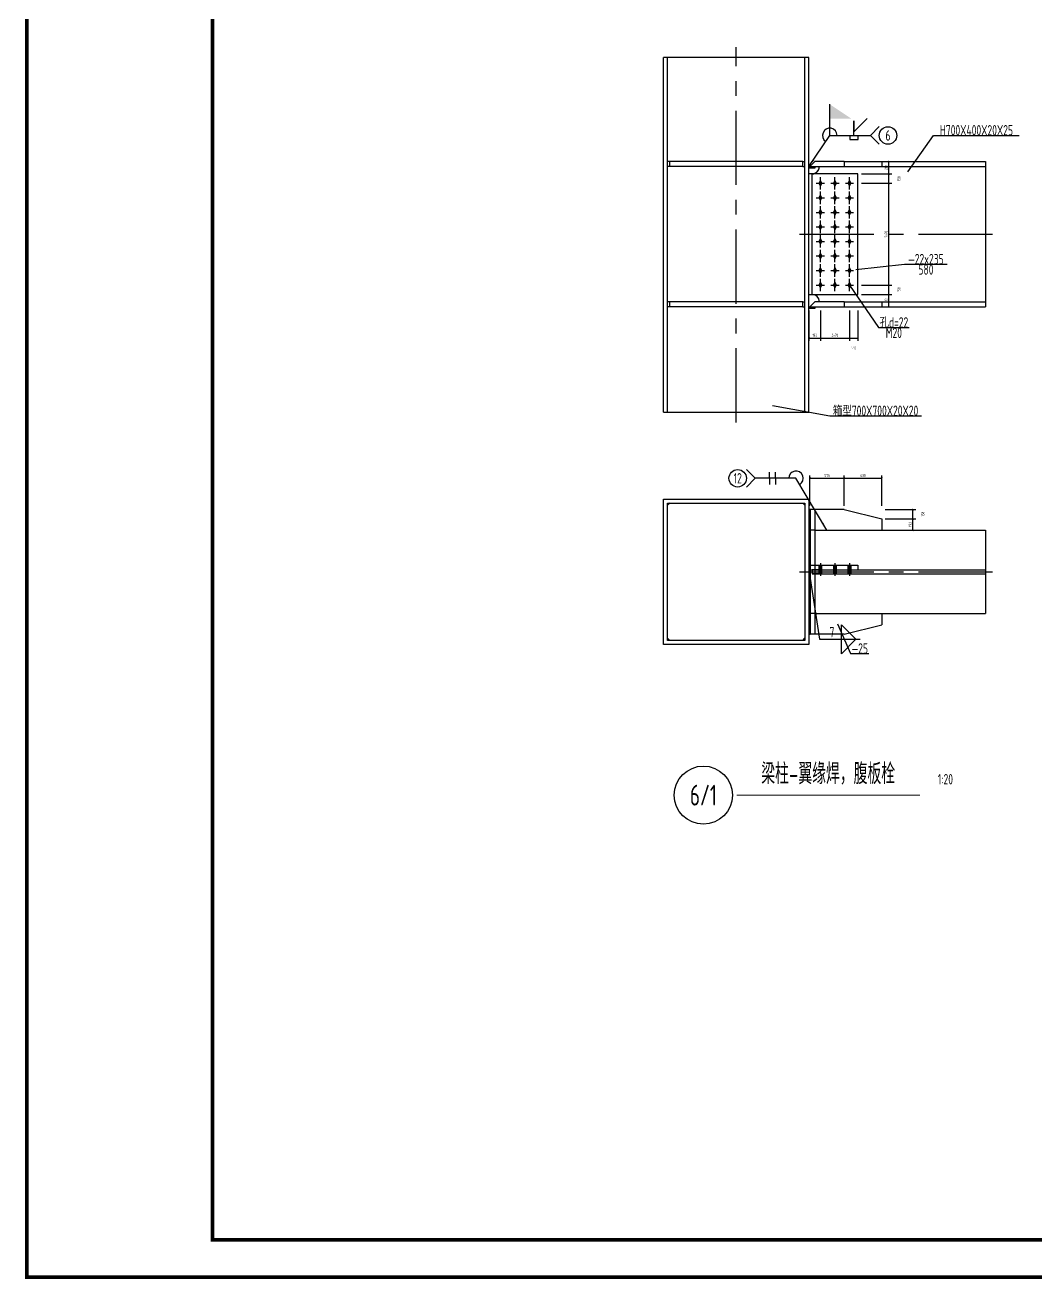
# Model space of a CAD drawing. Extents: x 31132 to 885236, y 345273 to 1212165.
# Drawn here: x 226388 to 243413, y 456801 to 477922 of the extents above; entities that cross this region are included whole.
import ezdxf
from ezdxf.enums import TextEntityAlignment as Align

# ---------------------------------------------------------------- set-up
doc = ezdxf.new("R2010")
doc.units = 0
doc.header["$LTSCALE"] = 1000
for name, pattern in [('CENTER', [2, 1.25, -0.25, 0.25, -0.25]), ('StContinue2d', [0]), ('StDish2d', [60, 30, -30])]:
    doc.linetypes.add(name, pattern=pattern)
doc.layers.get('0').update_dxf_attribs({"linetype": 'CONTINUOUS'})
doc.layers.get('Defpoints').update_dxf_attribs({"linetype": 'CONTINUOUS'})
for name, color, linetype in [('AXIS', 253, 'CENTER'), ('COLUMN', 6, 'CONTINUOUS'), ('DIM', 3, 'CONTINUOUS'), ('TEXT', 7, 'CONTINUOUS'), ('TK', 4, 'CONTINUOUS')]:
    doc.layers.add(name, color=color, linetype=linetype)
for name, color, linetype, true_color in [('Beam', 131, 'StContinue2d', 0xaaffff), ('Bolt', 7, 'StContinue2d', 0xff3f3f), ('Hide', 3, 'StDish2d', 0x00ff00), ('PlateJoint', 7, 'StContinue2d', 0x6868ff), ('PlatePl', 7, 'StContinue2d', 0x848484), ('PlateStiff', 103, 'StContinue2d', 0x7ebd8d)]:
    doc.layers.add(name, color=color, linetype=linetype, true_color=true_color)
doc.styles.add('StTextStyle', font='yjkeng.shx', dxfattribs={"width": 0.7, "height": 250, "bigfont": 'yjkchn.shx'})
doc.styles.add('StTextStyleDim', font='yjkeng.shx', dxfattribs={"width": 0.7, "height": 50, "bigfont": 'yjkchn.shx'})
doc.dimstyles.new('StDimStyle', dxfattribs={"dimscale": 100, "dimtxt": 2.5, "dimasz": 1, "dimexe": 2.5, "dimexo": 3, "dimgap": 1, "dimtad": 1, "dimdec": 0, "dimzin": 0, "dimdsep": 46, "dimtxsty": 'StTextStyleDim', "dimblk": 'ARCHTICK', "dimblk1": 'ARCHTICK', "dimblk2": 'ARCHTICK', "dimcen": 0.09, "dimadec": 0, "dimazin": 0, "dimtfac": 1, "dimtdec": 4, "dimtix": 1, "dimtmove": 2, "dimatfit": 3, "dimfxl": 1, "dimtolj": 1, "dimtzin": 0, "dimarcsym": 2})

# ---------------------------------------------------------------- blocks, each defined once
blk = doc.blocks.new('_ArchTick')
at = {"color": 0, "linetype": 'ByBlock', "const_width": 0.5}
blk.add_lwpolyline([(-0.7, -0.7), (0.7, 0.7)], dxfattribs=at)
blk = doc.blocks.new('*D2397')
at = {"layer": 'Defpoints', "color": 0, "transparency": 16777216}
for p in [(239591, 473175), (239783, 473175), (239783, 472650)]:
    blk.add_point(p, dxfattribs=at)
at = {"layer": 'DIM', "color": 0, "lineweight": -2, "transparency": 16777216}
for p, q in [((239591, 473115), (239591, 472600)), ((239783, 473115), (239783, 472600)), ((239591, 472650), (239783, 472650))]:
    blk.add_line(p, q, dxfattribs=at)
at = {"layer": 'DIM', "color": 0, "lineweight": -2, "transparency": 16777216, "xscale": 20, "yscale": 20, "zscale": 20, "rotation": 180}
blk.add_blockref('_ArchTick', (239591, 472650), dxfattribs=at)
at = {"layer": 'DIM', "color": 0, "lineweight": -2, "transparency": 16777216, "xscale": 20, "yscale": 20, "zscale": 20}
blk.add_blockref('_ArchTick', (239783, 472650), dxfattribs=at)
at = {"layer": 'DIM', "color": 0, "transparency": 16777216, "insert": (239687, 472697), "char_height": 50, "attachment_point": 5, "style": 'StTextStyleDim'}
blk.add_mtext('\\A1;193', dxfattribs=at)
blk = doc.blocks.new('*D2398')
at = {"layer": 'Defpoints', "color": 0, "transparency": 16777216}
for p in [(239783, 473175), (240273, 473175), (240273, 472650)]:
    blk.add_point(p, dxfattribs=at)
at = {"layer": 'DIM', "color": 0, "lineweight": -2, "transparency": 16777216}
for p, q in [((239783, 473115), (239783, 472600)), ((240273, 473115), (240273, 472600)), ((239783, 472650), (240273, 472650))]:
    blk.add_line(p, q, dxfattribs=at)
at = {"layer": 'DIM', "color": 0, "lineweight": -2, "transparency": 16777216, "xscale": 20, "yscale": 20, "zscale": 20, "rotation": 180}
blk.add_blockref('_ArchTick', (239783, 472650), dxfattribs=at)
at = {"layer": 'DIM', "color": 0, "lineweight": -2, "transparency": 16777216, "xscale": 20, "yscale": 20, "zscale": 20}
blk.add_blockref('_ArchTick', (240273, 472650), dxfattribs=at)
at = {"layer": 'DIM', "color": 0, "transparency": 16777216, "insert": (240028, 472697), "char_height": 50, "attachment_point": 5, "style": 'StTextStyleDim'}
blk.add_mtext('\\A1;2×70', dxfattribs=at)
blk = doc.blocks.new('*D2399')
at = {"layer": 'Defpoints', "color": 0, "transparency": 16777216}
for p in [(240273, 473175), (240413, 473175), (240413, 472650)]:
    blk.add_point(p, dxfattribs=at)
at = {"layer": 'DIM', "color": 0, "lineweight": -2, "transparency": 16777216}
for p, q in [((240273, 473115), (240273, 472600)), ((240413, 473115), (240413, 472600)), ((240273, 472650), (240413, 472650))]:
    blk.add_line(p, q, dxfattribs=at)
at = {"layer": 'DIM', "color": 0, "lineweight": -2, "transparency": 16777216, "xscale": 20, "yscale": 20, "zscale": 20, "rotation": 180}
blk.add_blockref('_ArchTick', (240273, 472650), dxfattribs=at)
at = {"layer": 'DIM', "color": 0, "lineweight": -2, "transparency": 16777216, "xscale": 20, "yscale": 20, "zscale": 20}
blk.add_blockref('_ArchTick', (240413, 472650), dxfattribs=at)
at = {"layer": 'DIM', "color": 0, "transparency": 16777216, "insert": (240343, 472483), "char_height": 50, "attachment_point": 5, "style": 'StTextStyleDim'}
blk.add_mtext('\\A1;140', dxfattribs=at)
blk = doc.blocks.new('*D2400')
at = {"layer": 'Defpoints', "color": 0, "transparency": 16777216}
for p in [(240413, 473385), (240938, 473385), (240413, 473175)]:
    blk.add_point(p, dxfattribs=at)
at = {"layer": 'DIM', "color": 0, "lineweight": -2, "transparency": 16777216}
for p, q in [((240473, 473385), (240988, 473385)), ((240938, 473175), (240938, 473385)), ((240473, 473175), (240988, 473175))]:
    blk.add_line(p, q, dxfattribs=at)
at = {"layer": 'DIM', "color": 0, "lineweight": -2, "transparency": 16777216, "xscale": 20, "yscale": 20, "zscale": 20}
for p, rotation in [((240938, 473385), 90), ((240938, 473175), 270)]:
    blk.add_blockref('_ArchTick', p, dxfattribs=dict(at, rotation=rotation))
at = {"layer": 'DIM', "color": 0, "transparency": 16777216, "insert": (240891, 473280), "char_height": 50, "attachment_point": 5, "rotation": 90, "style": 'StTextStyleDim'}
blk.add_mtext('\\A1;210', dxfattribs=at)
blk = doc.blocks.new('*D2401')
at = {"layer": 'Defpoints', "color": 0, "transparency": 16777216}
for p in [(240413, 473542), (240938, 473542), (240413, 473385)]:
    blk.add_point(p, dxfattribs=at)
at = {"layer": 'DIM', "color": 0, "lineweight": -2, "transparency": 16777216}
for p, q in [((240473, 473542), (240988, 473542)), ((240938, 473385), (240938, 473542)), ((240473, 473385), (240988, 473385))]:
    blk.add_line(p, q, dxfattribs=at)
at = {"layer": 'DIM', "color": 0, "lineweight": -2, "transparency": 16777216, "xscale": 20, "yscale": 20, "zscale": 20}
for p, rotation in [((240938, 473542), 90), ((240938, 473385), 270)]:
    blk.add_blockref('_ArchTick', p, dxfattribs=dict(at, rotation=rotation))
at = {"layer": 'DIM', "color": 0, "transparency": 16777216, "insert": (241105, 473464), "char_height": 50, "attachment_point": 5, "rotation": 90, "style": 'StTextStyleDim'}
blk.add_mtext('\\A1;158', dxfattribs=at)
blk = doc.blocks.new('*D2402')
at = {"layer": 'Defpoints', "color": 0, "transparency": 16777216}
for p in [(240413, 475257), (240938, 475257), (240413, 473542)]:
    blk.add_point(p, dxfattribs=at)
at = {"layer": 'DIM', "color": 0, "lineweight": -2, "transparency": 16777216}
for p, q in [((240473, 475257), (240988, 475257)), ((240938, 473542), (240938, 475257)), ((240473, 473542), (240988, 473542))]:
    blk.add_line(p, q, dxfattribs=at)
at = {"layer": 'DIM', "color": 0, "lineweight": -2, "transparency": 16777216, "xscale": 20, "yscale": 20, "zscale": 20}
for p, rotation in [((240938, 475257), 90), ((240938, 473542), 270)]:
    blk.add_blockref('_ArchTick', p, dxfattribs=dict(at, rotation=rotation))
at = {"layer": 'DIM', "color": 0, "transparency": 16777216, "insert": (240891, 474400), "char_height": 50, "attachment_point": 5, "rotation": 90, "style": 'StTextStyleDim'}
blk.add_mtext('\\A1;7×70', dxfattribs=at)
blk = doc.blocks.new('*D2403')
at = {"layer": 'Defpoints', "color": 0, "transparency": 16777216}
for p in [(240413, 475415), (240413, 475257), (240938, 475415)]:
    blk.add_point(p, dxfattribs=at)
at = {"layer": 'DIM', "color": 0, "lineweight": -2, "transparency": 16777216}
for p, q in [((240473, 475415), (240988, 475415)), ((240473, 475257), (240988, 475257)), ((240938, 475257), (240938, 475415))]:
    blk.add_line(p, q, dxfattribs=at)
at = {"layer": 'DIM', "color": 0, "lineweight": -2, "transparency": 16777216, "xscale": 20, "yscale": 20, "zscale": 20}
for p, rotation in [((240938, 475415), 90), ((240938, 475257), 270)]:
    blk.add_blockref('_ArchTick', p, dxfattribs=dict(at, rotation=rotation))
at = {"layer": 'DIM', "color": 0, "transparency": 16777216, "insert": (241105, 475336), "char_height": 50, "attachment_point": 5, "rotation": 90, "style": 'StTextStyleDim'}
blk.add_mtext('\\A1;158', dxfattribs=at)
blk = doc.blocks.new('*D2404')
at = {"layer": 'Defpoints', "color": 0, "transparency": 16777216}
for p in [(240413, 475625), (240938, 475625), (240413, 475415)]:
    blk.add_point(p, dxfattribs=at)
at = {"layer": 'DIM', "color": 0, "lineweight": -2, "transparency": 16777216}
for p, q in [((240473, 475625), (240988, 475625)), ((240938, 475415), (240938, 475625)), ((240473, 475415), (240988, 475415))]:
    blk.add_line(p, q, dxfattribs=at)
at = {"layer": 'DIM', "color": 0, "lineweight": -2, "transparency": 16777216, "xscale": 20, "yscale": 20, "zscale": 20}
for p, rotation in [((240938, 475625), 90), ((240938, 475415), 270)]:
    blk.add_blockref('_ArchTick', p, dxfattribs=dict(at, rotation=rotation))
at = {"layer": 'DIM', "color": 0, "transparency": 16777216, "insert": (240891, 475520), "char_height": 50, "attachment_point": 5, "rotation": 90, "style": 'StTextStyleDim'}
blk.add_mtext('\\A1;210', dxfattribs=at)
blk = doc.blocks.new('*D2326')
for points in [[(71259.1, 32422.5), (71259.1, 32572.5)], [(71375.1, 32422.5), (71375.1, 32492.5), (71375.1, 32440.5), (71438.7, 32504.1)], [(71159.1, 32272.5), (71259.1, 32422.5)], [(71259.1, 32422.5), (71455.1, 32422.5)], [(71355.1, 32422.5), (71355.1, 32402.5), (71395.1, 32402.5), (71395.1, 32422.5)], [(71497.5, 32464.9), (71455.1, 32422.5), (71497.5, 32380.1)]]:
    blk.add_lwpolyline(points)
blk.add_lwpolyline([(71159.1, 32272.5, 0, 8, 0), (71181.3, 32305.8, 8, 8, 0)], format="xyseb")
blk.add_circle((71539.5, 32422.5), 42)
blk.add_arc((71259.1, 32422.5), 35, 0, 236.30993)
blk.add_solid([(71259.1, 32572.5), (71259.1, 32502.5), (71364.1, 32502.5)])
at = {"style": 'StTextStyle', "width": 0.7}
blk.add_text('6', height=50, dxfattribs=at).set_placement((71539.5, 32422.5), align=Align.MIDDLE_CENTER)
blk = doc.blocks.new('*D2327')
for points in [[(71354.1, 31702.5), (71494.1, 31497.5)], [(71494.1, 31497.5), (71641.1, 31497.5)]]:
    blk.add_lwpolyline(points)
at = {"style": 'StTextStyle', "width": 0.7}
blk.add_text('孔d=22', height=50, dxfattribs=at).set_placement((71567.6, 31497.5), align=Align.CENTER)
blk.add_text('M20', height=50, dxfattribs=at).set_placement((71567.6, 31497.5), align=Align.TOP_CENTER)
blk = doc.blocks.new('*D2328')
for points in [[(71384.1, 31777.5), (71619.1, 31802.5)], [(71619.1, 31802.5), (71824.9, 31802.5)]]:
    blk.add_lwpolyline(points)
at = {"style": 'StTextStyle', "width": 0.7}
blk.add_text('—22x235', height=50, dxfattribs=at).set_placement((71722, 31802.5), align=Align.CENTER)
blk.add_text('580', height=50, dxfattribs=at).set_placement((71722, 31802.5), align=Align.TOP_CENTER)
blk = doc.blocks.new('*D2329')
for points in [[(71634.1, 32247.5), (71759.1, 32422.5)], [(71759.1, 32422.5), (72170.7, 32422.5)]]:
    blk.add_lwpolyline(points)
at = {"style": 'StTextStyle', "width": 0.7}
blk.add_text('H700X400X20X25', height=50, dxfattribs=at).set_placement((71964.9, 32422.5), align=Align.CENTER)
blk = doc.blocks.new('*D2330')
for points in [[(70984.1, 31122.5), (71259.1, 31072.5)], [(71259.1, 31072.5), (71700.1, 31072.5)]]:
    blk.add_lwpolyline(points)
at = {"style": 'StTextStyle', "width": 0.7}
blk.add_text('箱型700X700X20X20', height=50, dxfattribs=at).set_placement((71479.6, 31072.5), align=Align.CENTER)
blk = doc.blocks.new('*D2405')
at = {"layer": 'Defpoints', "color": 0, "transparency": 16777216}
for p in [(240816, 469605), (241341, 469605), (240816, 469412)]:
    blk.add_point(p, dxfattribs=at)
at = {"layer": 'DIM', "color": 0, "lineweight": -2, "transparency": 16777216}
for p, q in [((240876, 469605), (241391, 469605)), ((241341, 469412), (241341, 469605)), ((240876, 469412), (241391, 469412))]:
    blk.add_line(p, q, dxfattribs=at)
at = {"layer": 'DIM', "color": 0, "lineweight": -2, "transparency": 16777216, "xscale": 20, "yscale": 20, "zscale": 20}
for p, rotation in [((241341, 469605), 90), ((241341, 469412), 270)]:
    blk.add_blockref('_ArchTick', p, dxfattribs=dict(at, rotation=rotation))
at = {"layer": 'DIM', "color": 0, "transparency": 16777216, "insert": (241293, 469509), "char_height": 50, "attachment_point": 5, "rotation": 90, "style": 'StTextStyleDim'}
blk.add_mtext('\\A1;193', dxfattribs=at)
blk = doc.blocks.new('*D2406')
at = {"layer": 'Defpoints', "color": 0, "transparency": 16777216}
for p in [(240816, 469762), (241341, 469762), (240816, 469605)]:
    blk.add_point(p, dxfattribs=at)
at = {"layer": 'DIM', "color": 0, "lineweight": -2, "transparency": 16777216}
for p, q in [((240876, 469762), (241391, 469762)), ((241341, 469605), (241341, 469762)), ((240876, 469605), (241391, 469605))]:
    blk.add_line(p, q, dxfattribs=at)
at = {"layer": 'DIM', "color": 0, "lineweight": -2, "transparency": 16777216, "xscale": 20, "yscale": 20, "zscale": 20}
for p, rotation in [((241341, 469762), 90), ((241341, 469605), 270)]:
    blk.add_blockref('_ArchTick', p, dxfattribs=dict(at, rotation=rotation))
at = {"layer": 'DIM', "color": 0, "transparency": 16777216, "insert": (241508, 469684), "char_height": 50, "attachment_point": 5, "rotation": 90, "style": 'StTextStyleDim'}
blk.add_mtext('\\A1;158', dxfattribs=at)
blk = doc.blocks.new('*D2407')
at = {"layer": 'Defpoints', "color": 0, "transparency": 16777216}
for p in [(240186, 470287), (239608, 469762), (240186, 469762)]:
    blk.add_point(p, dxfattribs=at)
at = {"layer": 'DIM', "color": 0, "lineweight": -2, "transparency": 16777216}
for p, q in [((239608, 469822), (239608, 470337)), ((239608, 470287), (240186, 470287)), ((240186, 469822), (240186, 470337))]:
    blk.add_line(p, q, dxfattribs=at)
at = {"layer": 'DIM', "color": 0, "lineweight": -2, "transparency": 16777216, "xscale": 20, "yscale": 20, "zscale": 20, "rotation": 180}
blk.add_blockref('_ArchTick', (239608, 470287), dxfattribs=at)
at = {"layer": 'DIM', "color": 0, "lineweight": -2, "transparency": 16777216, "xscale": 20, "yscale": 20, "zscale": 20}
blk.add_blockref('_ArchTick', (240186, 470287), dxfattribs=at)
at = {"layer": 'DIM', "color": 0, "transparency": 16777216, "insert": (239897, 470335), "char_height": 50, "attachment_point": 5, "style": 'StTextStyleDim'}
blk.add_mtext('\\A1;578', dxfattribs=at)
blk = doc.blocks.new('*D2408')
at = {"layer": 'Defpoints', "color": 0, "transparency": 16777216}
for p in [(240816, 470287), (240186, 469762), (240816, 469762)]:
    blk.add_point(p, dxfattribs=at)
at = {"layer": 'DIM', "color": 0, "lineweight": -2, "transparency": 16777216}
for p, q in [((240186, 469822), (240186, 470337)), ((240186, 470287), (240816, 470287)), ((240816, 469822), (240816, 470337))]:
    blk.add_line(p, q, dxfattribs=at)
at = {"layer": 'DIM', "color": 0, "lineweight": -2, "transparency": 16777216, "xscale": 20, "yscale": 20, "zscale": 20, "rotation": 180}
blk.add_blockref('_ArchTick', (240186, 470287), dxfattribs=at)
at = {"layer": 'DIM', "color": 0, "lineweight": -2, "transparency": 16777216, "xscale": 20, "yscale": 20, "zscale": 20}
blk.add_blockref('_ArchTick', (240816, 470287), dxfattribs=at)
at = {"layer": 'DIM', "color": 0, "transparency": 16777216, "insert": (240501, 470335), "char_height": 50, "attachment_point": 5, "style": 'StTextStyleDim'}
blk.add_mtext('\\A1;630', dxfattribs=at)
blk = doc.blocks.new('*D2331')
for points in [[(70858.2, 30814.9), (70900.6, 30772.5), (70858.2, 30730.1)], [(70968.6, 30772.5), (70968.6, 30802.5)], [(70998.6, 30772.5), (70998.6, 30802.5)], [(71096.6, 30772.5), (70900.6, 30772.5)], [(70968.6, 30772.5), (70968.6, 30742.5)], [(70998.6, 30772.5), (70998.6, 30742.5)], [(71245.3, 30522.5), (71096.6, 30772.5)]]:
    blk.add_lwpolyline(points)
blk.add_lwpolyline([(71245.3, 30522.5, 0, 8, 0), (71224.9, 30556.9, 8, 8, 0)], format="xyseb")
blk.add_circle((70816.2, 30772.5), 42)
blk.add_arc((71096.6, 30772.5), 35, 300.75265, 180)
at = {"style": 'StTextStyle', "width": 0.7}
blk.add_text('12', height=50, dxfattribs=at).set_placement((70816.2, 30772.5), align=Align.MIDDLE_CENTER)
blk = doc.blocks.new('*D2332')
for points in [[(71297.1, 30072.5), (71359.6, 29928.7)], [(71359.6, 29928.7), (71447.8, 29928.7)]]:
    blk.add_lwpolyline(points)
at = {"style": 'StTextStyle', "width": 0.7}
blk.add_text('—25', height=50, dxfattribs=at).set_placement((71403.7, 29928.7), align=Align.CENTER)
blk = doc.blocks.new('*D2333')
blk.add_lwpolyline([(71159.1, 30332.5, 0, 8, 0), (71165, 30292.9, 8, 8, 0)], format="xyseb")
for points in [[(71159.1, 30332.5), (71209.1, 29997.5)], [(71209.1, 29997.5), (71405.1, 29997.5)]]:
    blk.add_lwpolyline(points)
blk.add_lwpolyline([(71385.1, 29997.5), (71315.1, 29927.5), (71315.1, 30067.5)], close=True)
at = {"style": 'StTextStyle', "width": 0.7}
blk.add_text('7', height=50, dxfattribs=at).set_placement((71258.2, 30007.5))

msp = doc.modelspace()

# ---------------------------------------------------------------- linework, layer by layer
at = {"const_width": 17.5}
msp.add_lwpolyline([(238372.45, 464949.87), (241458.8, 464949.87)], dxfattribs=at)
msp.add_circle((237812.45, 464949.87), 490)
at = {"layer": 'AXIS'}
for p, q in [((238365.84, 471228.76), (238365.84, 477549.76)), ((239433.34, 474399.76), (242740.84, 474399.76)), ((239433.34, 468712.26), (242740.84, 468712.26))]:
    msp.add_line(p, q, dxfattribs=at)
at = {"layer": 'Beam'}
for p, q in [((240815.84, 475624.76), (242565.84, 475624.76)), ((240815.84, 475537.26), (242565.84, 475537.26)), ((242565.84, 475624.76), (242565.84, 475537.26)), ((242565.84, 475537.26), (242565.84, 473262.26)), ((239643.34, 473384.76), (239643.34, 475414.76)), ((240815.84, 473262.26), (242565.84, 473262.26)), ((240815.84, 473174.76), (242565.84, 473174.76)), ((242565.84, 473262.26), (242565.84, 473174.76)), ((239608.34, 469412.26), (239608.34, 468012.26)), ((239688.84, 469412.26), (242565.84, 469412.26)), ((239688.84, 469412.26), (239688.84, 468012.26)), ((242565.84, 469412.26), (242565.84, 468012.26)), ((239688.84, 468012.26), (242565.84, 468012.26))]:
    msp.add_line(p, q, dxfattribs=at)
for centre, start, end in [((239643.34, 475537.26), 270, 0), ((239643.34, 473262.26), 0, 90)]:
    msp.add_arc(centre, 122.5, start, end, dxfattribs=at)
at = {"layer": 'Bolt'}
for p, q in [((239713.34, 475257.26), (239853.34, 475257.26)), ((239783.34, 475152.26), (239783.34, 475362.26)), ((239958.34, 475257.26), (240098.34, 475257.26)), ((240028.34, 475152.26), (240028.34, 475362.26)), ((240203.34, 475257.26), (240343.34, 475257.26)), ((240273.34, 475152.26), (240273.34, 475362.26)), ((239713.34, 475012.26), (239853.34, 475012.26)), ((239783.34, 474907.26), (239783.34, 475117.26)), ((239958.34, 475012.26), (240098.34, 475012.26)), ((240028.34, 474907.26), (240028.34, 475117.26)), ((240203.34, 475012.26), (240343.34, 475012.26)), ((240273.34, 474907.26), (240273.34, 475117.26)), ((239783.34, 474662.26), (239783.34, 474872.26)), ((240028.34, 474662.26), (240028.34, 474872.26)), ((240273.34, 474662.26), (240273.34, 474872.26)), ((239713.34, 474767.26), (239853.34, 474767.26)), ((239783.34, 474417.26), (239783.34, 474627.26)), ((239958.34, 474767.26), (240098.34, 474767.26)), ((240028.34, 474417.26), (240028.34, 474627.26)), ((240203.34, 474767.26), (240343.34, 474767.26)), ((240273.34, 474417.26), (240273.34, 474627.26)), ((239713.34, 474522.26), (239853.34, 474522.26)), ((239783.34, 474172.26), (239783.34, 474382.26)), ((239958.34, 474522.26), (240098.34, 474522.26)), ((240028.34, 474172.26), (240028.34, 474382.26)), ((240203.34, 474522.26), (240343.34, 474522.26)), ((240273.34, 474172.26), (240273.34, 474382.26)), ((239713.34, 474277.26), (239853.34, 474277.26)), ((239958.34, 474277.26), (240098.34, 474277.26)), ((240203.34, 474277.26), (240343.34, 474277.26)), ((239713.34, 474032.26), (239853.34, 474032.26)), ((239783.34, 473927.26), (239783.34, 474137.26)), ((239958.34, 474032.26), (240098.34, 474032.26)), ((240028.34, 473927.26), (240028.34, 474137.26)), ((240203.34, 474032.26), (240343.34, 474032.26)), ((240273.34, 473927.26), (240273.34, 474137.26)), ((239713.34, 473787.26), (239853.34, 473787.26)), ((239783.34, 473682.26), (239783.34, 473892.26)), ((239958.34, 473787.26), (240098.34, 473787.26)), ((240028.34, 473682.26), (240028.34, 473892.26)), ((240203.34, 473787.26), (240343.34, 473787.26)), ((240273.34, 473682.26), (240273.34, 473892.26)), ((239713.34, 473542.26), (239853.34, 473542.26)), ((239783.34, 473437.26), (239783.34, 473647.26)), ((239958.34, 473542.26), (240098.34, 473542.26)), ((240028.34, 473437.26), (240028.34, 473647.26)), ((240203.34, 473542.26), (240343.34, 473542.26)), ((240273.34, 473437.26), (240273.34, 473647.26)), ((239783.34, 468859.26), (239783.34, 468642.26)), ((240028.34, 468859.26), (240028.34, 468642.26)), ((240273.34, 468859.26), (240273.34, 468642.26))]:
    msp.add_line(p, q, dxfattribs=at)
for points in [[(239748.34, 475257.26), (239783.34, 475327.26), (239783.34, 475187.26), (239818.34, 475257.26)], [(239993.34, 475257.26), (240028.34, 475327.26), (240028.34, 475187.26), (240063.34, 475257.26)], [(240238.34, 475257.26), (240273.34, 475327.26), (240273.34, 475187.26), (240308.34, 475257.26)], [(239748.34, 475012.26), (239783.34, 475082.26), (239783.34, 474942.26), (239818.34, 475012.26)], [(239993.34, 475012.26), (240028.34, 475082.26), (240028.34, 474942.26), (240063.34, 475012.26)], [(240238.34, 475012.26), (240273.34, 475082.26), (240273.34, 474942.26), (240308.34, 475012.26)], [(239748.34, 474767.26), (239783.34, 474837.26), (239783.34, 474697.26), (239818.34, 474767.26)], [(239993.34, 474767.26), (240028.34, 474837.26), (240028.34, 474697.26), (240063.34, 474767.26)], [(240238.34, 474767.26), (240273.34, 474837.26), (240273.34, 474697.26), (240308.34, 474767.26)], [(239748.34, 474522.26), (239783.34, 474592.26), (239783.34, 474452.26), (239818.34, 474522.26)], [(239993.34, 474522.26), (240028.34, 474592.26), (240028.34, 474452.26), (240063.34, 474522.26)], [(240238.34, 474522.26), (240273.34, 474592.26), (240273.34, 474452.26), (240308.34, 474522.26)], [(239748.34, 474277.26), (239783.34, 474347.26), (239783.34, 474207.26), (239818.34, 474277.26)], [(239993.34, 474277.26), (240028.34, 474347.26), (240028.34, 474207.26), (240063.34, 474277.26)], [(240238.34, 474277.26), (240273.34, 474347.26), (240273.34, 474207.26), (240308.34, 474277.26)], [(239748.34, 474032.26), (239783.34, 474102.26), (239783.34, 473962.26), (239818.34, 474032.26)], [(239993.34, 474032.26), (240028.34, 474102.26), (240028.34, 473962.26), (240063.34, 474032.26)], [(240238.34, 474032.26), (240273.34, 474102.26), (240273.34, 473962.26), (240308.34, 474032.26)], [(239748.34, 473787.26), (239783.34, 473857.26), (239783.34, 473717.26), (239818.34, 473787.26)], [(239993.34, 473787.26), (240028.34, 473857.26), (240028.34, 473717.26), (240063.34, 473787.26)], [(240238.34, 473787.26), (240273.34, 473857.26), (240273.34, 473717.26), (240308.34, 473787.26)], [(239748.34, 473542.26), (239783.34, 473612.26), (239783.34, 473472.26), (239818.34, 473542.26)], [(239993.34, 473542.26), (240028.34, 473612.26), (240028.34, 473472.26), (240063.34, 473542.26)], [(240238.34, 473542.26), (240273.34, 473612.26), (240273.34, 473472.26), (240308.34, 473542.26)], [(239748.34, 468677.26, -35), (239818.34, 468677.26, -35), (239748.34, 468824.26, -35), (239818.34, 468824.26, -35)], [(239993.34, 468677.26, -35), (240063.34, 468677.26, -35), (239993.34, 468824.26, -35), (240063.34, 468824.26, -35)], [(240238.34, 468677.26, -35), (240308.34, 468677.26, -35), (240238.34, 468824.26, -35), (240308.34, 468824.26, -35)]]:
    msp.add_solid(points, dxfattribs=at)
at = {"layer": 'COLUMN'}
for p, q in [((237140.84, 471403.76), (237140.84, 477374.76)), ((239590.84, 477374.76), (237140.84, 477374.76)), ((239590.84, 471403.76), (239590.84, 477374.76)), ((237140.84, 471403.76), (239590.84, 471403.76)), ((237140.84, 469937.26), (239590.84, 469937.26)), ((237140.84, 467487.26), (237140.84, 469937.26)), ((237210.84, 469867.26), (239520.84, 469867.26)), ((237210.84, 467557.26), (237210.84, 469867.26)), ((239520.84, 469867.26), (239520.84, 467557.26)), ((239590.84, 469937.26), (239590.84, 467487.26)), ((239590.84, 467487.26), (237140.84, 467487.26)), ((239520.84, 467557.26), (237210.84, 467557.26))]:
    msp.add_line(p, q, dxfattribs=at)
at = {"layer": 'Hide'}
for p, q in [((237210.84, 471403.76), (237210.84, 477374.76)), ((239520.84, 471403.76), (239520.84, 477374.76)), ((237245.84, 475624.76), (237210.84, 475624.76)), ((237245.84, 475537.26), (237210.84, 475537.26)), ((237245.84, 475537.26), (237245.84, 475624.76)), ((239485.84, 475624.76), (237245.84, 475624.76)), ((239485.84, 475537.26), (237245.84, 475537.26)), ((239485.84, 475537.26), (239485.84, 475624.76)), ((239485.84, 475624.76), (239520.84, 475624.76)), ((239485.84, 475537.26), (239520.84, 475537.26)), ((240413.34, 475414.76), (239590.84, 475414.76)), ((240413.34, 473384.76), (240413.34, 475414.76)), ((239590.84, 473384.76), (240413.34, 473384.76)), ((237245.84, 473262.26), (237210.84, 473262.26)), ((237245.84, 473174.76), (237210.84, 473174.76)), ((237245.84, 473174.76), (237245.84, 473262.26)), ((239485.84, 473262.26), (237245.84, 473262.26)), ((239485.84, 473174.76), (237245.84, 473174.76)), ((239485.84, 473174.76), (239485.84, 473262.26)), ((239485.84, 473262.26), (239520.84, 473262.26)), ((239485.84, 473174.76), (239520.84, 473174.76)), ((239695.84, 467662.26), (239695.84, 469762.26)), ((239590.84, 468824.26), (240413.34, 468824.26)), ((239590.84, 468747.26), (240413.34, 468747.26)), ((239643.34, 468747.26), (239643.34, 468677.26)), ((239765.84, 468747.26), (242565.84, 468747.26)), ((239765.84, 468747.26), (239765.84, 468677.26)), ((239765.84, 468677.26), (242565.84, 468677.26)), ((240413.34, 468824.26), (240413.34, 468747.26))]:
    msp.add_line(p, q, dxfattribs=at)
for points in [[(239643.34, 468747.26), (239645.78, 468747.26), (239648.23, 468747.26), (239650.67, 468747.26), (239653.12, 468747.26), (239655.56, 468747.26), (239657.99, 468747.26), (239660.41, 468747.26), (239662.82, 468747.26), (239665.24, 468747.26), (239667.65, 468747.26), (239670.06, 468747.26), (239672.43, 468747.26), (239674.78, 468747.26), (239677.14, 468747.26), (239679.49, 468747.26), (239681.84, 468747.26), (239684.18, 468747.26), (239686.44, 468747.26), (239688.7, 468747.26), (239690.97, 468747.26), (239693.23, 468747.26), (239695.49, 468747.26), (239697.69, 468747.26), (239699.83, 468747.26), (239701.97, 468747.26), (239704.12, 468747.26), (239706.26, 468747.26), (239708.4, 468747.26), (239710.41, 468747.26), (239712.4, 468747.26), (239714.4, 468747.26), (239716.4, 468747.26), (239718.4, 468747.26), (239720.33, 468747.26), (239722.16, 468747.26), (239723.99, 468747.26), (239725.81, 468747.26), (239727.64, 468747.26), (239729.46, 468747.26), (239731.15, 468747.26), (239732.78, 468747.26), (239734.41, 468747.26), (239736.04, 468747.26), (239737.67, 468747.26), (239739.28, 468747.26), (239740.7, 468747.26), (239742.11, 468747.26), (239743.53, 468747.26), (239744.95, 468747.26), (239746.37, 468747.26), (239747.66, 468747.26), (239748.85, 468747.26), (239750.03, 468747.26), (239751.22, 468747.26), (239752.4, 468747.26), (239753.59, 468747.26), (239754.55, 468747.26), (239755.48, 468747.26), (239756.42, 468747.26), (239757.36, 468747.26), (239758.3, 468747.26), (239759.16, 468747.26), (239759.84, 468747.26), (239760.51, 468747.26), (239761.19, 468747.26), (239761.87, 468747.26), (239762.55, 468747.26), (239763.04, 468747.26), (239763.45, 468747.26), (239763.86, 468747.26), (239764.27, 468747.26), (239764.68, 468747.26), (239765.07, 468747.26), (239765.21, 468747.26), (239765.35, 468747.26), (239765.49, 468747.26), (239765.62, 468747.26), (239765.76, 468747.26), (239765.84, 468747.26)], [(239765.84, 468747.26), (239765.7, 468747.26), (239765.56, 468747.26), (239765.42, 468747.26), (239765.29, 468747.26), (239765.15, 468747.26), (239764.91, 468747.26), (239764.5, 468747.26), (239764.09, 468747.26), (239763.67, 468747.26), (239763.26, 468747.26), (239762.85, 468747.26), (239762.24, 468747.26), (239761.56, 468747.26), (239760.88, 468747.26), (239760.2, 468747.26), (239759.52, 468747.26), (239758.8, 468747.26), (239757.86, 468747.26), (239756.93, 468747.26), (239755.99, 468747.26), (239755.05, 468747.26), (239754.12, 468747.26), (239753.04, 468747.26), (239751.86, 468747.26), (239750.67, 468747.26), (239749.49, 468747.26), (239748.3, 468747.26), (239747.12, 468747.26), (239745.71, 468747.26), (239744.3, 468747.26), (239742.88, 468747.26), (239741.46, 468747.26), (239740.05, 468747.26), (239738.56, 468747.26), (239736.92, 468747.26), (239735.29, 468747.26), (239733.66, 468747.26), (239732.03, 468747.26), (239730.4, 468747.26), (239728.62, 468747.26), (239726.8, 468747.26), (239724.97, 468747.26), (239723.15, 468747.26), (239721.32, 468747.26), (239719.47, 468747.26), (239717.48, 468747.26), (239715.48, 468747.26), (239713.48, 468747.26), (239711.48, 468747.26), (239709.49, 468747.26), (239707.42, 468747.26), (239705.27, 468747.26), (239703.13, 468747.26), (239700.99, 468747.26), (239698.84, 468747.26), (239696.7, 468747.26), (239694.45, 468747.26), (239692.19, 468747.26), (239689.93, 468747.26), (239687.66, 468747.26), (239685.4, 468747.26), (239683.11, 468747.26), (239680.76, 468747.26), (239678.41, 468747.26), (239676.05, 468747.26), (239673.7, 468747.26), (239671.35, 468747.26), (239668.95, 468747.26), (239666.54, 468747.26), (239664.12, 468747.26), (239661.71, 468747.26), (239659.3, 468747.26), (239656.88, 468747.26), (239654.43, 468747.26), (239651.99, 468747.26), (239649.55, 468747.26), (239647.1, 468747.26), (239644.66, 468747.26), (239643.34, 468747.26)], [(239643.34, 468677.26), (239645.78, 468677.26), (239648.23, 468677.26), (239650.67, 468677.26), (239653.12, 468677.26), (239655.56, 468677.26), (239657.99, 468677.26), (239660.41, 468677.26), (239662.82, 468677.26), (239665.24, 468677.26), (239667.65, 468677.26), (239670.06, 468677.26), (239672.43, 468677.26), (239674.78, 468677.26), (239677.14, 468677.26), (239679.49, 468677.26), (239681.84, 468677.26), (239684.18, 468677.26), (239686.44, 468677.26), (239688.7, 468677.26), (239690.97, 468677.26), (239693.23, 468677.26), (239695.49, 468677.26), (239697.69, 468677.26), (239699.83, 468677.26), (239701.97, 468677.26), (239704.12, 468677.26), (239706.26, 468677.26), (239708.4, 468677.26), (239710.41, 468677.26), (239712.4, 468677.26), (239714.4, 468677.26), (239716.4, 468677.26), (239718.4, 468677.26), (239720.33, 468677.26), (239722.16, 468677.26), (239723.99, 468677.26), (239725.81, 468677.26), (239727.64, 468677.26), (239729.46, 468677.26), (239731.15, 468677.26), (239732.78, 468677.26), (239734.41, 468677.26), (239736.04, 468677.26), (239737.67, 468677.26), (239739.28, 468677.26), (239740.7, 468677.26), (239742.11, 468677.26), (239743.53, 468677.26), (239744.95, 468677.26), (239746.37, 468677.26), (239747.66, 468677.26), (239748.85, 468677.26), (239750.03, 468677.26), (239751.22, 468677.26), (239752.4, 468677.26), (239753.59, 468677.26), (239754.55, 468677.26), (239755.48, 468677.26), (239756.42, 468677.26), (239757.36, 468677.26), (239758.3, 468677.26), (239759.16, 468677.26), (239759.84, 468677.26), (239760.51, 468677.26), (239761.19, 468677.26), (239761.87, 468677.26), (239762.55, 468677.26), (239763.04, 468677.26), (239763.45, 468677.26), (239763.86, 468677.26), (239764.27, 468677.26), (239764.68, 468677.26), (239765.07, 468677.26), (239765.21, 468677.26), (239765.35, 468677.26), (239765.49, 468677.26), (239765.62, 468677.26), (239765.76, 468677.26), (239765.84, 468677.26)], [(239765.84, 468677.26), (239765.7, 468677.26), (239765.56, 468677.26), (239765.42, 468677.26), (239765.29, 468677.26), (239765.15, 468677.26), (239764.91, 468677.26), (239764.5, 468677.26), (239764.09, 468677.26), (239763.67, 468677.26), (239763.26, 468677.26), (239762.85, 468677.26), (239762.24, 468677.26), (239761.56, 468677.26), (239760.88, 468677.26), (239760.2, 468677.26), (239759.52, 468677.26), (239758.8, 468677.26), (239757.86, 468677.26), (239756.93, 468677.26), (239755.99, 468677.26), (239755.05, 468677.26), (239754.12, 468677.26), (239753.04, 468677.26), (239751.86, 468677.26), (239750.67, 468677.26), (239749.49, 468677.26), (239748.3, 468677.26), (239747.12, 468677.26), (239745.71, 468677.26), (239744.3, 468677.26), (239742.88, 468677.26), (239741.46, 468677.26), (239740.05, 468677.26), (239738.56, 468677.26), (239736.92, 468677.26), (239735.29, 468677.26), (239733.66, 468677.26), (239732.03, 468677.26), (239730.4, 468677.26), (239728.62, 468677.26), (239726.8, 468677.26), (239724.97, 468677.26), (239723.15, 468677.26), (239721.32, 468677.26), (239719.47, 468677.26), (239717.48, 468677.26), (239715.48, 468677.26), (239713.48, 468677.26), (239711.48, 468677.26), (239709.49, 468677.26), (239707.42, 468677.26), (239705.27, 468677.26), (239703.13, 468677.26), (239700.99, 468677.26), (239698.84, 468677.26), (239696.7, 468677.26), (239694.45, 468677.26), (239692.19, 468677.26), (239689.93, 468677.26), (239687.66, 468677.26), (239685.4, 468677.26), (239683.11, 468677.26), (239680.76, 468677.26), (239678.41, 468677.26), (239676.05, 468677.26), (239673.7, 468677.26), (239671.35, 468677.26), (239668.95, 468677.26), (239666.54, 468677.26), (239664.12, 468677.26), (239661.71, 468677.26), (239659.3, 468677.26), (239656.88, 468677.26), (239654.43, 468677.26), (239651.99, 468677.26), (239649.55, 468677.26), (239647.1, 468677.26), (239644.66, 468677.26), (239643.34, 468677.26)]]:
    msp.add_lwpolyline(points, dxfattribs=at)
msp.add_arc((239643.34, 475537.26), 122.5, 270, 0, dxfattribs=at)
at = {"layer": 'PlateJoint'}
for p, q in [((239643.34, 475414.76), (239590.84, 475414.76)), ((239590.84, 473384.76), (239643.34, 473384.76))]:
    msp.add_line(p, q, dxfattribs=at)
at = {"layer": 'PlatePl'}
for p, q in [((239590.84, 475537.26), (239695.84, 475537.26)), ((239590.84, 475516.26), (239695.84, 475516.26)), ((239695.84, 475516.26), (239695.84, 475537.26)), ((239590.84, 473174.76), (239695.84, 473174.76)), ((239590.84, 473153.76), (239695.84, 473153.76)), ((239695.84, 473153.76), (239695.84, 473174.76)), ((239608.34, 469762.26), (239590.84, 469762.26)), ((239590.84, 467662.26), (239608.34, 467662.26))]:
    msp.add_line(p, q, dxfattribs=at)
at = {"layer": 'PlateStiff'}
for p, q in [((239688.84, 475624.76), (239608.34, 475544.26)), ((239608.34, 475544.26), (239608.34, 475537.26)), ((239608.34, 475537.26), (240185.84, 475537.26)), ((240185.84, 475624.76), (239688.84, 475624.76)), ((240185.84, 475624.76), (240185.84, 475537.26)), ((240185.84, 475624.76), (240815.84, 475624.76)), ((240185.84, 475537.26), (240815.84, 475537.26)), ((240815.84, 475624.76), (240815.84, 475537.26)), ((239688.84, 473262.26), (239608.34, 473181.76)), ((239608.34, 473181.76), (239608.34, 473174.76)), ((239608.34, 473174.76), (240185.84, 473174.76)), ((240185.84, 473262.26), (239688.84, 473262.26)), ((240185.84, 473262.26), (240185.84, 473174.76)), ((240185.84, 473262.26), (240815.84, 473262.26)), ((240185.84, 473174.76), (240815.84, 473174.76)), ((240815.84, 473262.26), (240815.84, 473174.76)), ((237245.84, 469867.26), (237210.84, 469832.26)), ((239520.84, 469832.26), (239485.84, 469867.26)), ((239688.84, 469762.26), (239608.34, 469762.26)), ((239608.34, 469762.26), (239608.34, 469412.26)), ((240185.84, 469762.26), (239688.84, 469762.26)), ((239688.84, 469762.26), (239688.84, 469412.26)), ((240185.84, 469762.26), (240815.84, 469604.76)), ((240815.84, 469604.76), (240815.84, 469412.26)), ((239688.84, 469412.26), (239608.34, 469412.26)), ((239688.84, 468012.26), (239608.34, 468012.26)), ((239608.34, 468012.26), (239608.34, 467662.26)), ((239688.84, 468012.26), (239688.84, 467662.26)), ((240815.84, 468012.26), (240815.84, 467819.76)), ((239688.84, 467662.26), (239608.34, 467662.26)), ((240185.84, 467662.26), (239688.84, 467662.26)), ((240185.84, 467662.26), (240815.84, 467819.76)), ((237210.84, 467592.26), (237245.84, 467557.26)), ((239485.84, 467557.26), (239520.84, 467592.26))]:
    msp.add_line(p, q, dxfattribs=at)
at = {"layer": 'TK', "const_width": 62.5}
for points in [[(226419.19, 456831.98), (226419.19, 493956.98), (278919.19, 493956.98), (278919.19, 456831.98)], [(229544.19, 457456.98), (229544.19, 493331.98), (278294.19, 493331.98), (278294.19, 457456.98)]]:
    msp.add_lwpolyline(points, close=True, dxfattribs=at)

# ---------------------------------------------------------------- block references
at = {"layer": 'DIM', "xscale": 3.5, "yscale": 3.5, "zscale": 3.5}
for name in ['*D2326', '*D2331', '*D2333']:
    msp.add_blockref(name, (-9465.97, 362583.57), dxfattribs=at)
at = {"layer": 'TEXT', "xscale": 3.5, "yscale": 3.5, "zscale": 3.5}
for name in ['*D2329', '*D2328', '*D2327', '*D2330', '*D2332']:
    msp.add_blockref(name, (-9465.97, 362583.57), dxfattribs=at)

# ---------------------------------------------------------------- texts
at = {"style": 'StTextStyle', "width": 0.7}
msp.add_text('梁柱-翼缘焊，腹板栓', height=350, dxfattribs=at).set_placement((239914.54, 465030.06), align=Align.BOTTOM_CENTER)
msp.add_text('1:20', height=175, dxfattribs=at).set_placement((241760.57, 465077.49), align=Align.BOTTOM_LEFT)
msp.add_text('6/1', height=350, dxfattribs=at).set_placement((237812.45, 464949.87), align=Align.MIDDLE_CENTER)

# ---------------------------------------------------------------- dimensions: what is measured, and where the dimension line sits
at = {"layer": 'DIM'}
for p1, p2, distance, picture, middle in [((240413.34, 475414.76), (240413.34, 475624.76), -525, '*D2404', (240890.95, 475519.76)), ((240413.34, 473174.76), (240413.34, 473384.76), -525, '*D2400', (240890.95, 473279.76)), ((239590.8356149, 473174.76052934), (239783.3356149, 473174.76052934), -525, '*D2397', (239687.0856149, 472697.14148172)), ((239608.3356149, 469762.26052934), (240185.8356149, 469762.26052934), 525, '*D2407', (239897.0856149, 470334.64148172)), ((240185.84, 469762.26), (240815.84, 469762.26), 525, '*D2408', (240500.84, 470334.64)), ((240815.8356149, 469412.26052934), (240815.8356149, 469604.76052934), -525, '*D2405', (241293.45466251, 469508.51052934))]:
    dim = msp.add_aligned_dim(p1=p1, p2=p2, distance=distance, dimstyle='StDimStyle', override={"dimscale": 20}, dxfattribs=at)
    dim.commit()
    dim.dimension.update_dxf_attribs({"geometry": picture, "text_midpoint": middle})
for base, p1, p2, angle, picture, middle in [((240938.3356149, 475414.76052934), (240413.3356149, 475257.26052934), (240413.3356149, 475414.76052934), 90, '*D2403', (241105.09042259, 475336.01052934)), ((240938.3356149, 473542.26052934), (240413.3356149, 473384.76052934), (240413.3356149, 473542.26052934), 90, '*D2401', (241105.09042259, 473463.51052934)), ((240413.34, 472649.76), (240273.34, 473174.76), (240413.34, 473174.76), 0, '*D2399', (240343.34, 472483.01)), ((241340.8356149, 469762.26052934), (240815.8356149, 469604.76052934), (240815.8356149, 469762.26052934), 90, '*D2406', (241507.59042259, 469683.51052934))]:
    dim = msp.add_linear_dim(base=base, p1=p1, p2=p2, angle=angle, dimstyle='StDimStyle', override={"dimscale": 20}, dxfattribs=at)
    dim.commit()
    dim.dimension.update_dxf_attribs({"geometry": picture, "text_midpoint": middle, "dimtype": 161})
for p1, p2, text, picture, middle in [((240413.34, 473542.26), (240413.34, 475257.26), '7×70', '*D2402', (240890.95, 474399.76)), ((239783.34, 473174.76), (240273.34, 473174.76), '2×70', '*D2398', (240028.34, 472697.14))]:
    dim = msp.add_aligned_dim(p1=p1, p2=p2, distance=-525, text=text, dimstyle='StDimStyle', override={"dimscale": 20}, dxfattribs=at)
    dim.commit()
    dim.dimension.update_dxf_attribs({"geometry": picture, "text_midpoint": middle})

doc.saveas('drawing.dxf')
